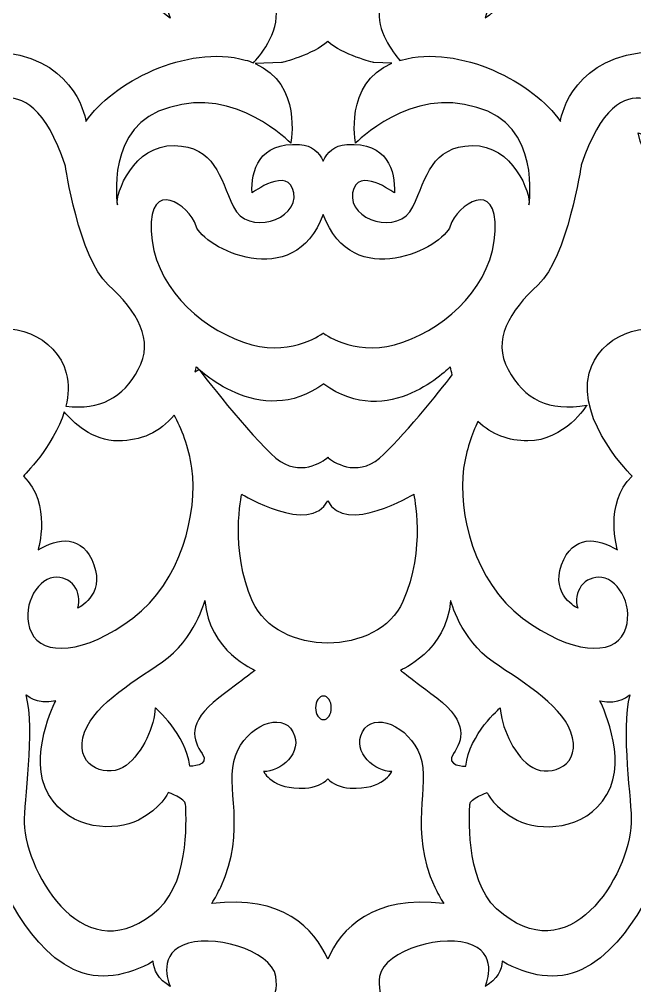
# Model space of a CAD drawing. Header units: centimetres. Extents: x -27 to -22.22, y -0.78 to 9.
# Drawn here: x -25.247 to -24.122, y 2.283 to 4.051 of the extents above; entities that cross this region are included whole.
import ezdxf

# ---------------------------------------------------------------- set-up
doc = ezdxf.new("R2010")
doc.units = ezdxf.units.CM
doc.header["$MEASUREMENT"] = 0
doc.layers.add('layer 1', color=7, linetype='Continuous')

msp = doc.modelspace()

# ---------------------------------------------------------------- linework, layer by layer
at = {"layer": 'layer 1', "color": 250, "lineweight": 30}
for points, knots in [([(-26.99914, 9.00077), (-26.99914, 9.00077), (-22.22244, 9.00077), (-22.22244, 9.00077), (-22.22244, 9.00077), (-22.22244, 9.00077), (-22.22244, -0.7761), (-22.22244, -0.7761), (-22.22244, -0.7761), (-22.22244, -0.7761), (-26.99914, -0.7761), (-26.99914, -0.7761), (-26.99914, -0.7761), (-26.99914, -0.7761), (-26.99914, 9.00077), (-26.99914, 9.00077)], [0, 0, 0, 0, 0.2, 0.2, 0.2, 0.2, 0.4, 0.4, 0.4, 0.4, 0.6, 0.6, 0.6, 0.6, 1, 1, 1, 1]), ([(-25.35115, 3.97224), (-25.35043, 3.9856), (-25.35252, 3.99785), (-25.35613, 4.00757), (-25.35613, 4.00757), (-25.37036, 4.04594), (-25.42669, 4.06522), (-25.42669, 4.06522), (-25.42669, 4.06522), (-25.42669, 4.06522), (-25.40153, 3.9744), (-25.47302, 3.94699), (-25.47302, 3.94699), (-25.5445, 3.91957), (-25.58874, 3.96805), (-25.5833, 4.02081), (-25.5833, 4.02081), (-25.57918, 4.06076), (-25.55577, 4.10381), (-25.54052, 4.13112), (-25.54052, 4.13112), (-25.5367, 4.13206), (-25.53294, 4.13304), (-25.52922, 4.13406), (-25.52922, 4.13406), (-25.47757, 4.14831), (-25.42963, 4.1782), (-25.40284, 4.197), (-25.40284, 4.197), (-25.35588, 4.21213), (-25.30129, 4.25163), (-25.29596, 4.28035), (-25.29596, 4.28035), (-25.29596, 4.28035), (-25.24442, 4.12969), (-25.14807, 4.08394), (-25.14807, 4.08394), (-25.102, 4.06203), (-25.04978, 4.07157), (-25.00243, 4.09893), (-25.00243, 4.09893), (-25.00195, 4.08261), (-24.9934, 4.06656), (-24.97136, 4.05282), (-24.97136, 4.05282), (-24.97136, 4.05282), (-24.99682, 4.10698), (-24.94804, 4.12865), (-24.94804, 4.12865), (-24.89925, 4.15031), (-24.78682, 4.12142), (-24.77834, 4.07088), (-24.77834, 4.07088), (-24.77069, 4.02528), (-24.81138, 3.97969), (-24.81941, 3.9712), (-24.81941, 3.9712), (-24.82406, 3.97306), (-24.82901, 3.97472), (-24.83427, 3.97617), (-24.83427, 3.97617), (-24.94233, 4.00577), (-25.07784, 3.93409), (-25.12546, 3.86392), (-25.12546, 3.86392), (-25.12546, 3.86392), (-25.14012, 3.97145), (-25.2695, 3.98951), (-25.2695, 3.98951), (-25.30215, 3.99406), (-25.32965, 3.98666), (-25.35115, 3.97224)], [0, 0, 0, 0, 0.0526316, 0.0526316, 0.0526316, 0.0526316, 0.1052632, 0.1052632, 0.1052632, 0.1052632, 0.1578947, 0.1578947, 0.1578947, 0.1578947, 0.2105263, 0.2105263, 0.2105263, 0.2105263, 0.2631579, 0.2631579, 0.2631579, 0.2631579, 0.3157895, 0.3157895, 0.3157895, 0.3157895, 0.3684211, 0.3684211, 0.3684211, 0.3684211, 0.4210526, 0.4210526, 0.4210526, 0.4210526, 0.4736842, 0.4736842, 0.4736842, 0.4736842, 0.5263158, 0.5263158, 0.5263158, 0.5263158, 0.5789474, 0.5789474, 0.5789474, 0.5789474, 0.6315789, 0.6315789, 0.6315789, 0.6315789, 0.6842105, 0.6842105, 0.6842105, 0.6842105, 0.7368421, 0.7368421, 0.7368421, 0.7368421, 0.7894737, 0.7894737, 0.7894737, 0.7894737, 0.8421053, 0.8421053, 0.8421053, 0.8421053, 0.8947368, 0.8947368, 0.8947368, 0.8947368, 1, 1, 1, 1]), ([(-24.55151, 3.97555), (-24.56432, 3.99018), (-24.5954, 4.03052), (-24.58862, 4.07088), (-24.58862, 4.07088), (-24.58014, 4.12142), (-24.46774, 4.15031), (-24.41895, 4.12865), (-24.41895, 4.12865), (-24.37015, 4.10698), (-24.39562, 4.05282), (-24.39562, 4.05282), (-24.39562, 4.05282), (-24.37356, 4.06656), (-24.36502, 4.08261), (-24.36454, 4.09893), (-24.36454, 4.09893), (-24.3172, 4.07157), (-24.26498, 4.06203), (-24.2189, 4.08394), (-24.2189, 4.08394), (-24.12255, 4.12969), (-24.07102, 4.28035), (-24.07102, 4.28035), (-24.07102, 4.28035), (-24.06571, 4.25163), (-24.0111, 4.21213), (-23.96414, 4.197), (-23.96414, 4.197), (-23.93737, 4.1782), (-23.88939, 4.14831), (-23.83776, 4.13406), (-23.83776, 4.13406), (-23.83403, 4.13304), (-23.83028, 4.13206), (-23.82645, 4.13112), (-23.82645, 4.13112), (-23.81122, 4.10381), (-23.78778, 4.06076), (-23.78367, 4.02081), (-23.78367, 4.02081), (-23.77823, 3.96805), (-23.82246, 3.91957), (-23.89396, 3.94699), (-23.89396, 3.94699), (-23.96546, 3.9744), (-23.94028, 4.06522), (-23.94028, 4.06522), (-23.94028, 4.06522), (-23.94028, 4.06522), (-23.99662, 4.04594), (-24.01084, 4.00757), (-24.01084, 4.00757), (-24.01585, 3.99408), (-24.01792, 3.97572), (-24.01365, 3.95627), (-24.01365, 3.95627), (-24.03682, 3.98065), (-24.07099, 3.99553), (-24.11417, 3.98951), (-24.11417, 3.98951), (-24.24355, 3.97145), (-24.2582, 3.86392), (-24.2582, 3.86392), (-24.2582, 3.86392), (-24.30583, 3.93409), (-24.44135, 4.00577), (-24.5494, 3.97617), (-24.5494, 3.97617), (-24.55012, 3.97597), (-24.55081, 3.97576), (-24.55151, 3.97555)], [0, 0, 0, 0, 0.0526316, 0.0526316, 0.0526316, 0.0526316, 0.1052632, 0.1052632, 0.1052632, 0.1052632, 0.1578947, 0.1578947, 0.1578947, 0.1578947, 0.2105263, 0.2105263, 0.2105263, 0.2105263, 0.2631579, 0.2631579, 0.2631579, 0.2631579, 0.3157895, 0.3157895, 0.3157895, 0.3157895, 0.3684211, 0.3684211, 0.3684211, 0.3684211, 0.4210526, 0.4210526, 0.4210526, 0.4210526, 0.4736842, 0.4736842, 0.4736842, 0.4736842, 0.5263158, 0.5263158, 0.5263158, 0.5263158, 0.5789474, 0.5789474, 0.5789474, 0.5789474, 0.6315789, 0.6315789, 0.6315789, 0.6315789, 0.6842105, 0.6842105, 0.6842105, 0.6842105, 0.7368421, 0.7368421, 0.7368421, 0.7368421, 0.7894737, 0.7894737, 0.7894737, 0.7894737, 0.8421053, 0.8421053, 0.8421053, 0.8421053, 0.8947368, 0.8947368, 0.8947368, 0.8947368, 1, 1, 1, 1]), ([(-25.61452, 3.89026), (-25.57456, 3.8611), (-25.52029, 3.84562), (-25.46287, 3.86121), (-25.46287, 3.86121), (-25.43831, 3.86788), (-25.41869, 3.87686), (-25.4032, 3.88721), (-25.4032, 3.88721), (-25.40893, 3.84796), (-25.396, 3.80782), (-25.36071, 3.7873), (-25.36071, 3.7873), (-25.36071, 3.7873), (-25.28648, 3.75302), (-25.26738, 3.84326), (-25.26738, 3.84326), (-25.26738, 3.84326), (-25.31192, 3.82161), (-25.32677, 3.84868), (-25.32677, 3.84868), (-25.34162, 3.87576), (-25.23344, 3.99491), (-25.16345, 3.7837), (-25.16345, 3.7837), (-25.16345, 3.7837), (-25.138, 3.61401), (-25.08497, 3.56527), (-25.08497, 3.56527), (-25.03193, 3.51653), (-25.00013, 3.46416), (-25.02982, 3.41001), (-25.02982, 3.41001), (-25.05781, 3.35894), (-25.09902, 3.33519), (-25.1623, 3.34323), (-25.1623, 3.34323), (-25.1575, 3.36296), (-25.15638, 3.38344), (-25.16149, 3.40344), (-25.16149, 3.40344), (-25.17876, 3.47132), (-25.26464, 3.50482), (-25.32491, 3.47335), (-25.32491, 3.47335), (-25.3089, 3.49644), (-25.30139, 3.52322), (-25.30139, 3.54853), (-25.30139, 3.54853), (-25.30139, 3.60884), (-25.44864, 3.71406), (-25.5181, 3.56391), (-25.5181, 3.56391), (-25.5181, 3.56391), (-25.5042, 3.58163), (-25.4417, 3.58637), (-25.4417, 3.58637), (-25.37917, 3.5911), (-25.35138, 3.52608), (-25.40974, 3.49534), (-25.40974, 3.49534), (-25.46809, 3.46459), (-25.54588, 3.51188), (-25.5556, 3.558), (-25.5556, 3.558), (-25.55877, 3.57302), (-25.55192, 3.59371), (-25.54401, 3.61904), (-25.54401, 3.61904), (-25.49329, 3.65237), (-25.44089, 3.71687), (-25.4639, 3.70814), (-25.4639, 3.70814), (-25.47923, 3.70235), (-25.50765, 3.69567), (-25.52731, 3.69136), (-25.52731, 3.69136), (-25.52309, 3.73148), (-25.52867, 3.7775), (-25.56115, 3.82755), (-25.56115, 3.82755), (-25.57738, 3.85256), (-25.59542, 3.87333), (-25.61452, 3.89026)], [0, 0, 0, 0, 0.0454545, 0.0454545, 0.0454545, 0.0454545, 0.0909091, 0.0909091, 0.0909091, 0.0909091, 0.1363636, 0.1363636, 0.1363636, 0.1363636, 0.1818182, 0.1818182, 0.1818182, 0.1818182, 0.2272727, 0.2272727, 0.2272727, 0.2272727, 0.2727273, 0.2727273, 0.2727273, 0.2727273, 0.3181818, 0.3181818, 0.3181818, 0.3181818, 0.3636364, 0.3636364, 0.3636364, 0.3636364, 0.4090909, 0.4090909, 0.4090909, 0.4090909, 0.4545455, 0.4545455, 0.4545455, 0.4545455, 0.5, 0.5, 0.5, 0.5, 0.5454545, 0.5454545, 0.5454545, 0.5454545, 0.5909091, 0.5909091, 0.5909091, 0.5909091, 0.6363636, 0.6363636, 0.6363636, 0.6363636, 0.6818182, 0.6818182, 0.6818182, 0.6818182, 0.7272727, 0.7272727, 0.7272727, 0.7272727, 0.7727273, 0.7727273, 0.7727273, 0.7727273, 0.8181818, 0.8181818, 0.8181818, 0.8181818, 0.8636364, 0.8636364, 0.8636364, 0.8636364, 0.9090909, 0.9090909, 0.9090909, 0.9090909, 1, 1, 1, 1]), ([(-24.81637, 3.96994), (-24.81637, 3.96994), (-24.76774, 3.97159), (-24.76774, 3.97159), (-24.76774, 3.97159), (-24.76774, 3.97159), (-24.70987, 3.9855), (-24.68349, 4.01012), (-24.68349, 4.01012), (-24.6571, 3.9855), (-24.59924, 3.97159), (-24.59924, 3.97159), (-24.59924, 3.97159), (-24.59924, 3.97159), (-24.56604, 3.97046), (-24.56604, 3.97046), (-24.56604, 3.97046), (-24.65475, 3.93344), (-24.63246, 3.82423), (-24.63246, 3.82423), (-24.63246, 3.82423), (-24.63246, 3.82423), (-24.52997, 3.92897), (-24.4112, 3.88926), (-24.4112, 3.88926), (-24.29241, 3.85939), (-24.31564, 3.71225), (-24.31566, 3.71151), (-24.31566, 3.71151), (-24.31144, 3.73134), (-24.34537, 3.82161), (-24.41961, 3.81981), (-24.41961, 3.81981), (-24.49385, 3.81801), (-24.50234, 3.76204), (-24.5278, 3.70789), (-24.5278, 3.70789), (-24.55324, 3.65372), (-24.64656, 3.68259), (-24.63808, 3.73316), (-24.63808, 3.73316), (-24.62959, 3.7837), (-24.56172, 3.73316), (-24.56172, 3.73316), (-24.56172, 3.73316), (-24.55959, 3.77287), (-24.57445, 3.82704), (-24.64869, 3.82161), (-24.64869, 3.82161), (-24.6717, 3.81993), (-24.68477, 3.8075), (-24.69183, 3.79117), (-24.69183, 3.79117), (-24.69892, 3.8075), (-24.71197, 3.81993), (-24.73498, 3.82161), (-24.73498, 3.82161), (-24.80922, 3.82704), (-24.82408, 3.77287), (-24.82195, 3.73316), (-24.82195, 3.73316), (-24.82195, 3.73316), (-24.75407, 3.7837), (-24.74558, 3.73316), (-24.74558, 3.73316), (-24.73709, 3.68259), (-24.83043, 3.65372), (-24.8559, 3.70789), (-24.8559, 3.70789), (-24.88134, 3.76204), (-24.88982, 3.81801), (-24.96407, 3.81981), (-24.96407, 3.81981), (-25.03831, 3.82161), (-25.07225, 3.73134), (-25.068, 3.71151), (-25.068, 3.71151), (-25.06804, 3.71225), (-25.09125, 3.85939), (-24.97249, 3.88926), (-24.97249, 3.88926), (-24.8537, 3.92897), (-24.75124, 3.82423), (-24.75124, 3.82423), (-24.75124, 3.82423), (-24.75124, 3.82423), (-24.72912, 3.93242), (-24.81637, 3.96994)], [0, 0, 0, 0, 0.0434783, 0.0434783, 0.0434783, 0.0434783, 0.0869565, 0.0869565, 0.0869565, 0.0869565, 0.1304348, 0.1304348, 0.1304348, 0.1304348, 0.173913, 0.173913, 0.173913, 0.173913, 0.2173913, 0.2173913, 0.2173913, 0.2173913, 0.2608696, 0.2608696, 0.2608696, 0.2608696, 0.3043478, 0.3043478, 0.3043478, 0.3043478, 0.3478261, 0.3478261, 0.3478261, 0.3478261, 0.3913043, 0.3913043, 0.3913043, 0.3913043, 0.4347826, 0.4347826, 0.4347826, 0.4347826, 0.4782609, 0.4782609, 0.4782609, 0.4782609, 0.5217391, 0.5217391, 0.5217391, 0.5217391, 0.5652174, 0.5652174, 0.5652174, 0.5652174, 0.6086957, 0.6086957, 0.6086957, 0.6086957, 0.6521739, 0.6521739, 0.6521739, 0.6521739, 0.6956522, 0.6956522, 0.6956522, 0.6956522, 0.7391304, 0.7391304, 0.7391304, 0.7391304, 0.7826087, 0.7826087, 0.7826087, 0.7826087, 0.826087, 0.826087, 0.826087, 0.826087, 0.8695652, 0.8695652, 0.8695652, 0.8695652, 0.9130435, 0.9130435, 0.9130435, 0.9130435, 1, 1, 1, 1]), ([(-23.984, 3.90361), (-23.96662, 3.8864), (-23.94092, 3.87121), (-23.9041, 3.86121), (-23.9041, 3.86121), (-23.84667, 3.84562), (-23.79239, 3.8611), (-23.75244, 3.89027), (-23.75244, 3.89027), (-23.77155, 3.87335), (-23.78959, 3.85256), (-23.80582, 3.82755), (-23.80582, 3.82755), (-23.83831, 3.7775), (-23.84391, 3.73148), (-23.83967, 3.69136), (-23.83967, 3.69136), (-23.85932, 3.69567), (-23.88774, 3.70235), (-23.90307, 3.70814), (-23.90307, 3.70814), (-23.92608, 3.71687), (-23.8737, 3.65237), (-23.82296, 3.61904), (-23.82296, 3.61904), (-23.81505, 3.59371), (-23.8082, 3.57302), (-23.81136, 3.558), (-23.81136, 3.558), (-23.8211, 3.51188), (-23.89889, 3.46459), (-23.95725, 3.49534), (-23.95725, 3.49534), (-24.01558, 3.52608), (-23.98781, 3.5911), (-23.92529, 3.58637), (-23.92529, 3.58637), (-23.86277, 3.58163), (-23.8489, 3.56391), (-23.8489, 3.56391), (-23.8489, 3.56391), (-23.91834, 3.71406), (-24.0656, 3.60884), (-24.0656, 3.54853), (-24.0656, 3.54853), (-24.0656, 3.52322), (-24.05809, 3.49644), (-24.04205, 3.47335), (-24.04205, 3.47335), (-24.10234, 3.50482), (-24.1882, 3.47132), (-24.2055, 3.40344), (-24.2055, 3.40344), (-24.22826, 3.31404), (-24.12703, 3.2152), (-24.12703, 3.2152), (-24.12703, 3.2152), (-24.17947, 3.16485), (-24.15392, 3.08017), (-24.15392, 3.08017), (-24.15392, 3.08017), (-24.19021, 3.10306), (-24.23591, 3.10878), (-24.25608, 3.05273), (-24.25608, 3.05273), (-24.27625, 2.99665), (-24.22651, 2.97377), (-24.22651, 2.97377), (-24.22651, 2.97377), (-24.23591, 3.00238), (-24.21442, 3.03442), (-24.18215, 3.02985), (-24.18215, 3.02985), (-24.14988, 3.02527), (-24.12166, 2.97263), (-24.14182, 2.92914), (-24.14182, 2.92914), (-24.16199, 2.88569), (-24.23862, 2.88911), (-24.32735, 2.95547), (-24.32735, 2.95547), (-24.41607, 3.02183), (-24.44604, 3.14854), (-24.43504, 3.22957), (-24.43504, 3.22957), (-24.43055, 3.26284), (-24.41988, 3.29215), (-24.40885, 3.31518), (-24.40885, 3.31518), (-24.38392, 3.29122), (-24.35258, 3.27964), (-24.31782, 3.27964), (-24.31782, 3.27964), (-24.25062, 3.27964), (-24.20961, 3.34503), (-24.20961, 3.34503), (-24.20961, 3.34503), (-24.27961, 3.33238), (-24.32415, 3.35587), (-24.35385, 3.41001), (-24.35385, 3.41001), (-24.38354, 3.46416), (-24.35172, 3.51653), (-24.2987, 3.56527), (-24.2987, 3.56527), (-24.24568, 3.61401), (-24.22023, 3.7837), (-24.22023, 3.7837), (-24.22023, 3.7837), (-24.15023, 3.99491), (-24.04205, 3.87576), (-24.0569, 3.84868), (-24.0569, 3.84868), (-24.07176, 3.82161), (-24.11628, 3.84326), (-24.11628, 3.84326), (-24.11628, 3.84326), (-24.0972, 3.75302), (-24.02295, 3.7873), (-24.02295, 3.7873), (-24.02295, 3.7873), (-23.98272, 3.8107), (-23.97158, 3.8596), (-23.984, 3.90361)], [0, 0, 0, 0, 0.03125, 0.03125, 0.03125, 0.03125, 0.0625, 0.0625, 0.0625, 0.0625, 0.09375, 0.09375, 0.09375, 0.09375, 0.125, 0.125, 0.125, 0.125, 0.15625, 0.15625, 0.15625, 0.15625, 0.1875, 0.1875, 0.1875, 0.1875, 0.21875, 0.21875, 0.21875, 0.21875, 0.25, 0.25, 0.25, 0.25, 0.28125, 0.28125, 0.28125, 0.28125, 0.3125, 0.3125, 0.3125, 0.3125, 0.34375, 0.34375, 0.34375, 0.34375, 0.375, 0.375, 0.375, 0.375, 0.40625, 0.40625, 0.40625, 0.40625, 0.4375, 0.4375, 0.4375, 0.4375, 0.46875, 0.46875, 0.46875, 0.46875, 0.5, 0.5, 0.5, 0.5, 0.53125, 0.53125, 0.53125, 0.53125, 0.5625, 0.5625, 0.5625, 0.5625, 0.59375, 0.59375, 0.59375, 0.59375, 0.625, 0.625, 0.625, 0.625, 0.65625, 0.65625, 0.65625, 0.65625, 0.6875, 0.6875, 0.6875, 0.6875, 0.71875, 0.71875, 0.71875, 0.71875, 0.75, 0.75, 0.75, 0.75, 0.78125, 0.78125, 0.78125, 0.78125, 0.8125, 0.8125, 0.8125, 0.8125, 0.84375, 0.84375, 0.84375, 0.84375, 0.875, 0.875, 0.875, 0.875, 0.90625, 0.90625, 0.90625, 0.90625, 0.9375, 0.9375, 0.9375, 0.9375, 1, 1, 1, 1]), ([(-24.69155, 3.47688), (-24.69155, 3.47688), (-24.6921, 3.47689), (-24.6921, 3.47689), (-24.6921, 3.47689), (-24.69815, 3.47242), (-24.75661, 3.43142), (-24.83732, 3.46013), (-24.83732, 3.46013), (-24.92259, 3.49048), (-25.00167, 3.5657), (-25.00631, 3.66335), (-25.00631, 3.66335), (-25.01096, 3.76101), (-24.93654, 3.71218), (-24.92415, 3.67258), (-24.92415, 3.67258), (-24.91187, 3.63346), (-24.74507, 3.54793), (-24.69183, 3.69387), (-24.69183, 3.69387), (-24.6386, 3.54793), (-24.47178, 3.63346), (-24.45953, 3.67258), (-24.45953, 3.67258), (-24.44712, 3.71218), (-24.37271, 3.76101), (-24.37735, 3.66335), (-24.37735, 3.66335), (-24.38201, 3.5657), (-24.46108, 3.49048), (-24.54634, 3.46013), (-24.54634, 3.46013), (-24.62699, 3.43144), (-24.68541, 3.47231), (-24.69155, 3.47688)], [0, 0, 0, 0, 0.1, 0.1, 0.1, 0.1, 0.2, 0.2, 0.2, 0.2, 0.3, 0.3, 0.3, 0.3, 0.4, 0.4, 0.4, 0.4, 0.5, 0.5, 0.5, 0.5, 0.6, 0.6, 0.6, 0.6, 0.7, 0.7, 0.7, 0.7, 0.8, 0.8, 0.8, 0.8, 1, 1, 1, 1]), ([(-24.92629, 3.40616), (-24.92552, 3.40914), (-24.92481, 3.41217), (-24.92415, 3.41526), (-24.92415, 3.41526), (-24.92415, 3.41526), (-24.80827, 3.29768), (-24.69056, 3.38427), (-24.69056, 3.38427), (-24.69056, 3.38427), (-24.69055, 3.3836), (-24.69055, 3.3836), (-24.69055, 3.3836), (-24.57271, 3.29651), (-24.45953, 3.41526), (-24.45953, 3.41526), (-24.45953, 3.41526), (-24.45839, 3.41007), (-24.45716, 3.40505), (-24.45582, 3.40017), (-24.45582, 3.40017), (-24.47935, 3.37008), (-24.54964, 3.28168), (-24.58888, 3.24828), (-24.58888, 3.24828), (-24.63193, 3.21164), (-24.67499, 3.24254), (-24.68284, 3.24879), (-24.68284, 3.24879), (-24.68284, 3.24879), (-24.68287, 3.24984), (-24.68287, 3.24984), (-24.68287, 3.24984), (-24.68287, 3.24984), (-24.68309, 3.24964), (-24.68349, 3.24931), (-24.68349, 3.24931), (-24.68389, 3.24964), (-24.68411, 3.24984), (-24.68411, 3.24984), (-24.68411, 3.24984), (-24.68411, 3.24984), (-24.68412, 3.24879), (-24.68412, 3.24879), (-24.68412, 3.24879), (-24.69198, 3.24254), (-24.73503, 3.21163), (-24.7781, 3.24828), (-24.7781, 3.24828), (-24.82571, 3.28881), (-24.9191, 3.41037), (-24.9191, 3.41037), (-24.9191, 3.41037), (-24.9191, 3.41037), (-24.92629, 3.40616), (-24.92629, 3.40616)], [0, 0, 0, 0, 0.0666667, 0.0666667, 0.0666667, 0.0666667, 0.1333333, 0.1333333, 0.1333333, 0.1333333, 0.2, 0.2, 0.2, 0.2, 0.2666667, 0.2666667, 0.2666667, 0.2666667, 0.3333333, 0.3333333, 0.3333333, 0.3333333, 0.4, 0.4, 0.4, 0.4, 0.4666667, 0.4666667, 0.4666667, 0.4666667, 0.5333333, 0.5333333, 0.5333333, 0.5333333, 0.6, 0.6, 0.6, 0.6, 0.6666667, 0.6666667, 0.6666667, 0.6666667, 0.7333333, 0.7333333, 0.7333333, 0.7333333, 0.8, 0.8, 0.8, 0.8, 0.8666667, 0.8666667, 0.8666667, 0.8666667, 1, 1, 1, 1]), ([(-25.16513, 3.33301), (-25.14963, 3.31413), (-25.11467, 3.27964), (-25.06585, 3.27964), (-25.06585, 3.27964), (-25.02583, 3.27964), (-24.99039, 3.29499), (-24.96402, 3.32685), (-24.96402, 3.32685), (-24.95109, 3.30247), (-24.93723, 3.26875), (-24.93192, 3.22957), (-24.93192, 3.22957), (-24.92093, 3.14854), (-24.9509, 3.02183), (-25.03964, 2.95547), (-25.03964, 2.95547), (-25.12836, 2.88911), (-25.205, 2.88569), (-25.22517, 2.92914), (-25.22517, 2.92914), (-25.24532, 2.97263), (-25.21709, 3.02527), (-25.18483, 3.02985), (-25.18483, 3.02985), (-25.15256, 3.03442), (-25.13105, 3.00238), (-25.14047, 2.97377), (-25.14047, 2.97377), (-25.14047, 2.97377), (-25.09073, 2.99665), (-25.1109, 3.05273), (-25.1109, 3.05273), (-25.13105, 3.10878), (-25.17676, 3.10306), (-25.21305, 3.08017), (-25.21305, 3.08017), (-25.21305, 3.08017), (-25.18752, 3.16485), (-25.23995, 3.2152), (-25.23995, 3.2152), (-25.23995, 3.2152), (-25.1849, 3.26896), (-25.16513, 3.33301)], [0, 0, 0, 0, 0.0833333, 0.0833333, 0.0833333, 0.0833333, 0.1666667, 0.1666667, 0.1666667, 0.1666667, 0.25, 0.25, 0.25, 0.25, 0.3333333, 0.3333333, 0.3333333, 0.3333333, 0.4166667, 0.4166667, 0.4166667, 0.4166667, 0.5, 0.5, 0.5, 0.5, 0.5833333, 0.5833333, 0.5833333, 0.5833333, 0.6666667, 0.6666667, 0.6666667, 0.6666667, 0.75, 0.75, 0.75, 0.75, 0.8333333, 0.8333333, 0.8333333, 0.8333333, 1, 1, 1, 1]), ([(-24.54601, 2.98598), (-24.50345, 3.08134), (-24.52631, 3.18202), (-24.52631, 3.18202), (-24.52631, 3.18202), (-24.52631, 3.18202), (-24.65136, 3.10663), (-24.68349, 3.16978), (-24.68349, 3.16978), (-24.71562, 3.10663), (-24.84067, 3.18202), (-24.84067, 3.18202), (-24.84067, 3.18202), (-24.84067, 3.18202), (-24.86352, 3.08134), (-24.82095, 2.98598), (-24.82095, 2.98598), (-24.77563, 2.88445), (-24.59117, 2.88486), (-24.54601, 2.98598)], [0, 0, 0, 0, 0.1666667, 0.1666667, 0.1666667, 0.1666667, 0.3333333, 0.3333333, 0.3333333, 0.3333333, 0.5, 0.5, 0.5, 0.5, 0.6666667, 0.6666667, 0.6666667, 0.6666667, 1, 1, 1, 1]), ([(-24.81655, 2.86019), (-24.81655, 2.86019), (-24.90079, 2.89447), (-24.90812, 2.98799), (-24.90812, 2.98799), (-24.90812, 2.98799), (-24.92616, 2.91658), (-24.98586, 2.87538), (-24.98586, 2.87538), (-25.04555, 2.83419), (-25.11814, 2.793), (-25.13105, 2.73672), (-25.13105, 2.73672), (-25.14395, 2.68042), (-25.08266, 2.66256), (-25.05202, 2.68591), (-25.05202, 2.68591), (-25.02135, 2.70924), (-25.00039, 2.75867), (-24.99877, 2.79161), (-24.99877, 2.79161), (-24.99877, 2.79161), (-24.9423, 2.74358), (-24.93584, 2.68453), (-24.93584, 2.68453), (-24.93584, 2.68453), (-24.89713, 2.68453), (-24.91327, 2.70787), (-24.91327, 2.70787), (-24.92939, 2.73122), (-24.9423, 2.76416), (-24.8826, 2.80947), (-24.8826, 2.80947), (-24.82293, 2.85479), (-24.81655, 2.86019), (-24.81655, 2.86019)], [0, 0, 0, 0, 0.1, 0.1, 0.1, 0.1, 0.2, 0.2, 0.2, 0.2, 0.3, 0.3, 0.3, 0.3, 0.4, 0.4, 0.4, 0.4, 0.5, 0.5, 0.5, 0.5, 0.6, 0.6, 0.6, 0.6, 0.7, 0.7, 0.7, 0.7, 0.8, 0.8, 0.8, 0.8, 1, 1, 1, 1]), ([(-24.55043, 2.86019), (-24.55043, 2.86019), (-24.46617, 2.89447), (-24.45886, 2.98799), (-24.45886, 2.98799), (-24.45886, 2.98799), (-24.44079, 2.91658), (-24.38111, 2.87538), (-24.38111, 2.87538), (-24.32142, 2.83419), (-24.24881, 2.793), (-24.23591, 2.73672), (-24.23591, 2.73672), (-24.22301, 2.68042), (-24.28432, 2.66256), (-24.31497, 2.68591), (-24.31497, 2.68591), (-24.34562, 2.70924), (-24.36659, 2.75867), (-24.36821, 2.79161), (-24.36821, 2.79161), (-24.36821, 2.79161), (-24.42468, 2.74358), (-24.43113, 2.68453), (-24.43113, 2.68453), (-24.43113, 2.68453), (-24.46985, 2.68453), (-24.45371, 2.70787), (-24.45371, 2.70787), (-24.43758, 2.73122), (-24.42468, 2.76416), (-24.48436, 2.80947), (-24.48436, 2.80947), (-24.54404, 2.85479), (-24.55043, 2.86019), (-24.55043, 2.86019)], [0, 0, 0, 0, 0.1, 0.1, 0.1, 0.1, 0.2, 0.2, 0.2, 0.2, 0.3, 0.3, 0.3, 0.3, 0.4, 0.4, 0.4, 0.4, 0.5, 0.5, 0.5, 0.5, 0.6, 0.6, 0.6, 0.6, 0.7, 0.7, 0.7, 0.7, 0.8, 0.8, 0.8, 0.8, 1, 1, 1, 1]), ([(-24.94324, 2.61463), (-24.94321, 2.60342), (-24.93324, 2.47824), (-24.99216, 2.42412), (-24.99216, 2.42412), (-25.12452, 2.30253), (-25.23432, 2.48422), (-25.23841, 2.58136), (-25.23841, 2.58136), (-25.23982, 2.61568), (-25.21824, 2.75049), (-25.23551, 2.81544), (-25.23551, 2.81544), (-25.23551, 2.81544), (-25.21679, 2.79583), (-25.18079, 2.80441), (-25.18079, 2.80441), (-25.18079, 2.80441), (-25.23409, 2.70024), (-25.19376, 2.63283), (-25.19376, 2.63283), (-25.15343, 2.56543), (-25.07137, 2.56543), (-25.02961, 2.58626), (-25.02961, 2.58626), (-24.98783, 2.60709), (-24.97488, 2.63651), (-24.97488, 2.63651), (-24.97488, 2.63651), (-24.97488, 2.63651), (-24.94326, 2.62585), (-24.94324, 2.61463)], [0, 0, 0, 0, 0.1111111, 0.1111111, 0.1111111, 0.1111111, 0.2222222, 0.2222222, 0.2222222, 0.2222222, 0.3333333, 0.3333333, 0.3333333, 0.3333333, 0.4444444, 0.4444444, 0.4444444, 0.4444444, 0.5555556, 0.5555556, 0.5555556, 0.5555556, 0.6666667, 0.6666667, 0.6666667, 0.6666667, 0.7777778, 0.7777778, 0.7777778, 0.7777778, 1, 1, 1, 1]), ([(-24.69137, 2.81303), (-24.68344, 2.81303), (-24.67697, 2.80331), (-24.67697, 2.79139), (-24.67697, 2.79139), (-24.67697, 2.77949), (-24.68344, 2.76979), (-24.69137, 2.76979), (-24.69137, 2.76979), (-24.6993, 2.76979), (-24.70576, 2.77949), (-24.70576, 2.79139), (-24.70576, 2.79139), (-24.70576, 2.80331), (-24.6993, 2.81303), (-24.69137, 2.81303)], [0, 0, 0, 0, 0.2, 0.2, 0.2, 0.2, 0.4, 0.4, 0.4, 0.4, 0.6, 0.6, 0.6, 0.6, 1, 1, 1, 1]), ([(-24.42375, 2.61463), (-24.42377, 2.60342), (-24.43372, 2.47824), (-24.37483, 2.42412), (-24.37483, 2.42412), (-24.24245, 2.30253), (-24.13265, 2.48422), (-24.12857, 2.58136), (-24.12857, 2.58136), (-24.12713, 2.61568), (-24.14873, 2.75049), (-24.13145, 2.81544), (-24.13145, 2.81544), (-24.13145, 2.81544), (-24.15016, 2.79583), (-24.18617, 2.80441), (-24.18617, 2.80441), (-24.18617, 2.80441), (-24.1329, 2.70024), (-24.17322, 2.63283), (-24.17322, 2.63283), (-24.21353, 2.56543), (-24.29561, 2.56543), (-24.33737, 2.58626), (-24.33737, 2.58626), (-24.37914, 2.60709), (-24.3921, 2.63651), (-24.3921, 2.63651), (-24.3921, 2.63651), (-24.3921, 2.63651), (-24.42372, 2.62585), (-24.42375, 2.61463)], [0, 0, 0, 0, 0.1111111, 0.1111111, 0.1111111, 0.1111111, 0.2222222, 0.2222222, 0.2222222, 0.2222222, 0.3333333, 0.3333333, 0.3333333, 0.3333333, 0.4444444, 0.4444444, 0.4444444, 0.4444444, 0.5555556, 0.5555556, 0.5555556, 0.5555556, 0.6666667, 0.6666667, 0.6666667, 0.6666667, 0.7777778, 0.7777778, 0.7777778, 0.7777778, 1, 1, 1, 1]), ([(-24.68348, 2.33148), (-24.65959, 2.38802), (-24.59962, 2.45024), (-24.47142, 2.43343), (-24.47142, 2.43343), (-24.4775, 2.44325), (-24.48298, 2.45329), (-24.48776, 2.46348), (-24.48776, 2.46348), (-24.53707, 2.56836), (-24.49448, 2.64846), (-24.51465, 2.70376), (-24.51465, 2.70376), (-24.53484, 2.75905), (-24.59981, 2.78575), (-24.61996, 2.74762), (-24.61996, 2.74762), (-24.64012, 2.70947), (-24.59533, 2.67324), (-24.56619, 2.67516), (-24.56619, 2.67516), (-24.56619, 2.67516), (-24.58187, 2.64082), (-24.64237, 2.64465), (-24.64237, 2.64465), (-24.66074, 2.64581), (-24.67414, 2.65207), (-24.68349, 2.6614), (-24.68349, 2.6614), (-24.69282, 2.65207), (-24.70624, 2.64581), (-24.72461, 2.64465), (-24.72461, 2.64465), (-24.7851, 2.64082), (-24.80077, 2.67516), (-24.80077, 2.67516), (-24.80077, 2.67516), (-24.77164, 2.67324), (-24.72685, 2.70947), (-24.74701, 2.74762), (-24.74701, 2.74762), (-24.76717, 2.78575), (-24.83217, 2.75905), (-24.85231, 2.70376), (-24.85231, 2.70376), (-24.87249, 2.64846), (-24.82991, 2.56836), (-24.8792, 2.46348), (-24.8792, 2.46348), (-24.88399, 2.45329), (-24.88947, 2.44325), (-24.89556, 2.43343), (-24.89556, 2.43343), (-24.76735, 2.45024), (-24.70737, 2.38802), (-24.68348, 2.33148)], [0, 0, 0, 0, 0.0666667, 0.0666667, 0.0666667, 0.0666667, 0.1333333, 0.1333333, 0.1333333, 0.1333333, 0.2, 0.2, 0.2, 0.2, 0.2666667, 0.2666667, 0.2666667, 0.2666667, 0.3333333, 0.3333333, 0.3333333, 0.3333333, 0.4, 0.4, 0.4, 0.4, 0.4666667, 0.4666667, 0.4666667, 0.4666667, 0.5333333, 0.5333333, 0.5333333, 0.5333333, 0.6, 0.6, 0.6, 0.6, 0.6666667, 0.6666667, 0.6666667, 0.6666667, 0.7333333, 0.7333333, 0.7333333, 0.7333333, 0.8, 0.8, 0.8, 0.8, 0.8666667, 0.8666667, 0.8666667, 0.8666667, 1, 1, 1, 1]), ([(-25.35103, 2.20883), (-25.35129, 2.21919), (-25.35323, 2.22864), (-25.35613, 2.23647), (-25.35613, 2.23647), (-25.37036, 2.27484), (-25.42669, 2.29412), (-25.42669, 2.29412), (-25.42669, 2.29412), (-25.42669, 2.29412), (-25.40153, 2.20331), (-25.47302, 2.1759), (-25.47302, 2.1759), (-25.5445, 2.14847), (-25.58874, 2.19695), (-25.5833, 2.24971), (-25.5833, 2.24971), (-25.57918, 2.28966), (-25.55577, 2.33271), (-25.54052, 2.36002), (-25.54052, 2.36002), (-25.5367, 2.36096), (-25.53294, 2.36194), (-25.52922, 2.36296), (-25.52922, 2.36296), (-25.47757, 2.37721), (-25.42963, 2.4071), (-25.40284, 2.4259), (-25.40284, 2.4259), (-25.35588, 2.44104), (-25.30129, 2.48053), (-25.29596, 2.50926), (-25.29596, 2.50926), (-25.29596, 2.50926), (-25.24442, 2.35859), (-25.14807, 2.31284), (-25.14807, 2.31284), (-25.102, 2.29093), (-25.04978, 2.30047), (-25.00243, 2.32784), (-25.00243, 2.32784), (-25.00195, 2.31151), (-24.9934, 2.29547), (-24.97136, 2.28172), (-24.97136, 2.28172), (-24.97136, 2.28172), (-24.99682, 2.33588), (-24.94804, 2.35755), (-24.94804, 2.35755), (-24.89925, 2.37921), (-24.78682, 2.35032), (-24.77834, 2.29978), (-24.77834, 2.29978), (-24.77174, 2.26044), (-24.80111, 2.22111), (-24.81446, 2.2056), (-24.81446, 2.2056), (-24.82051, 2.20833), (-24.82709, 2.21071), (-24.83427, 2.21268), (-24.83427, 2.21268), (-24.94233, 2.24228), (-25.07784, 2.1706), (-25.12546, 2.10043), (-25.12546, 2.10043), (-25.12546, 2.10043), (-25.14012, 2.20796), (-25.2695, 2.22602), (-25.2695, 2.22602), (-25.30209, 2.23056), (-25.32954, 2.2232), (-25.35103, 2.20883)], [0, 0, 0, 0, 0.0526316, 0.0526316, 0.0526316, 0.0526316, 0.1052632, 0.1052632, 0.1052632, 0.1052632, 0.1578947, 0.1578947, 0.1578947, 0.1578947, 0.2105263, 0.2105263, 0.2105263, 0.2105263, 0.2631579, 0.2631579, 0.2631579, 0.2631579, 0.3157895, 0.3157895, 0.3157895, 0.3157895, 0.3684211, 0.3684211, 0.3684211, 0.3684211, 0.4210526, 0.4210526, 0.4210526, 0.4210526, 0.4736842, 0.4736842, 0.4736842, 0.4736842, 0.5263158, 0.5263158, 0.5263158, 0.5263158, 0.5789474, 0.5789474, 0.5789474, 0.5789474, 0.6315789, 0.6315789, 0.6315789, 0.6315789, 0.6842105, 0.6842105, 0.6842105, 0.6842105, 0.7368421, 0.7368421, 0.7368421, 0.7368421, 0.7894737, 0.7894737, 0.7894737, 0.7894737, 0.8421053, 0.8421053, 0.8421053, 0.8421053, 0.8947368, 0.8947368, 0.8947368, 0.8947368, 1, 1, 1, 1]), ([(-24.55658, 2.21049), (-24.57098, 2.22837), (-24.59462, 2.26407), (-24.58862, 2.29978), (-24.58862, 2.29978), (-24.58014, 2.35032), (-24.46774, 2.37921), (-24.41895, 2.35755), (-24.41895, 2.35755), (-24.37015, 2.33588), (-24.39562, 2.28172), (-24.39562, 2.28172), (-24.39562, 2.28172), (-24.37356, 2.29547), (-24.36502, 2.31151), (-24.36454, 2.32784), (-24.36454, 2.32784), (-24.3172, 2.30047), (-24.26498, 2.29093), (-24.2189, 2.31284), (-24.2189, 2.31284), (-24.12255, 2.35859), (-24.07102, 2.50926), (-24.07102, 2.50926), (-24.07102, 2.50926), (-24.06571, 2.48053), (-24.0111, 2.44104), (-23.96414, 2.4259), (-23.96414, 2.4259), (-23.93737, 2.4071), (-23.88939, 2.37721), (-23.83776, 2.36296), (-23.83776, 2.36296), (-23.83403, 2.36194), (-23.83028, 2.36096), (-23.82645, 2.36002), (-23.82645, 2.36002), (-23.81122, 2.33271), (-23.78778, 2.28966), (-23.78367, 2.24971), (-23.78367, 2.24971), (-23.77823, 2.19695), (-23.82246, 2.14847), (-23.89396, 2.1759), (-23.89396, 2.1759), (-23.96546, 2.20331), (-23.94028, 2.29412), (-23.94028, 2.29412), (-23.94028, 2.29412), (-23.94028, 2.29412), (-23.99662, 2.27484), (-24.01084, 2.23647), (-24.01084, 2.23647), (-24.01505, 2.22514), (-24.01719, 2.21039), (-24.01524, 2.19443), (-24.01524, 2.19443), (-24.03836, 2.21783), (-24.07198, 2.23191), (-24.11417, 2.22602), (-24.11417, 2.22602), (-24.24355, 2.20796), (-24.2582, 2.10043), (-24.2582, 2.10043), (-24.2582, 2.10043), (-24.30583, 2.1706), (-24.44135, 2.24228), (-24.5494, 2.21268), (-24.5494, 2.21268), (-24.55187, 2.212), (-24.55424, 2.21126), (-24.55658, 2.21049)], [0, 0, 0, 0, 0.0526316, 0.0526316, 0.0526316, 0.0526316, 0.1052632, 0.1052632, 0.1052632, 0.1052632, 0.1578947, 0.1578947, 0.1578947, 0.1578947, 0.2105263, 0.2105263, 0.2105263, 0.2105263, 0.2631579, 0.2631579, 0.2631579, 0.2631579, 0.3157895, 0.3157895, 0.3157895, 0.3157895, 0.3684211, 0.3684211, 0.3684211, 0.3684211, 0.4210526, 0.4210526, 0.4210526, 0.4210526, 0.4736842, 0.4736842, 0.4736842, 0.4736842, 0.5263158, 0.5263158, 0.5263158, 0.5263158, 0.5789474, 0.5789474, 0.5789474, 0.5789474, 0.6315789, 0.6315789, 0.6315789, 0.6315789, 0.6842105, 0.6842105, 0.6842105, 0.6842105, 0.7368421, 0.7368421, 0.7368421, 0.7368421, 0.7894737, 0.7894737, 0.7894737, 0.7894737, 0.8421053, 0.8421053, 0.8421053, 0.8421053, 0.8947368, 0.8947368, 0.8947368, 0.8947368, 1, 1, 1, 1])]:
    msp.add_open_spline(points, degree=3, knots=knots, dxfattribs=at)

doc.saveas('drawing.dxf')
